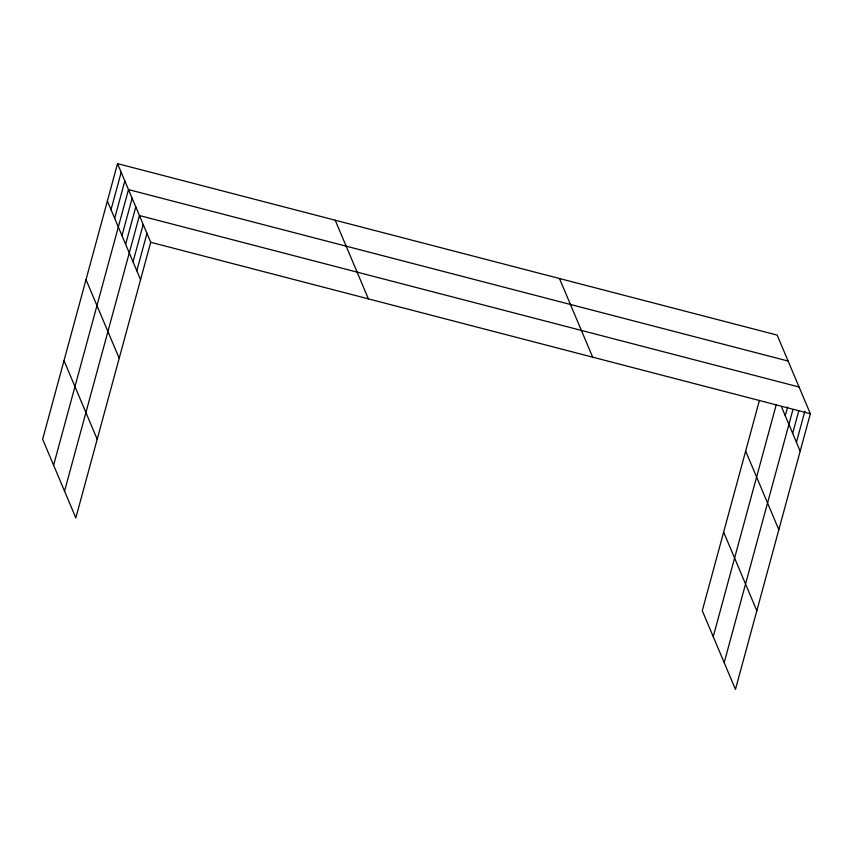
<?xml version="1.0" encoding="UTF-8"?>
<svg xmlns="http://www.w3.org/2000/svg" width="853" height="853" viewBox="0 0 853 853"><rect width="100%" height="100%" fill="white"/><g stroke="black" fill="none" stroke-linecap="round" stroke-linejoin="round"><path stroke-width="1.28" d="M117.533 163.637L42.65 439.252L75.832 517.899L150.714 242.284L117.533 163.637L777.168 335.101L810.35 413.748L735.467 689.363L702.286 610.716L759.426 400.388M111.029 209.678L121.179 172.295M114.675 218.325L124.837 180.943M53.6 465.205L128.483 189.59L788.119 361.054M121.979 235.631L132.13 198.248M125.626 244.289L135.787 206.895M64.551 491.157L139.434 215.542L799.069 387.006M133.036 261.85L143.197 224.456M136.8 270.764L146.961 233.37M713.236 636.669L776.23 404.78M785.261 415.742L787.628 407.02M724.186 662.621L792.97 409.44M792.672 433.313L798.76 410.879M796.435 442.227L804.891 411.061M150.714 242.284L810.35 413.748M781.604 407.094L800.189 451.141M745.65 451.098L778.832 529.756M723.643 532.101L756.824 610.748M559.483 278.515L592.675 357.162M335.208 220.223L368.4 298.87M107.371 201.031L140.564 279.677M86.014 279.645L119.207 358.292M64.007 360.638L97.199 439.284"/></g></svg>
